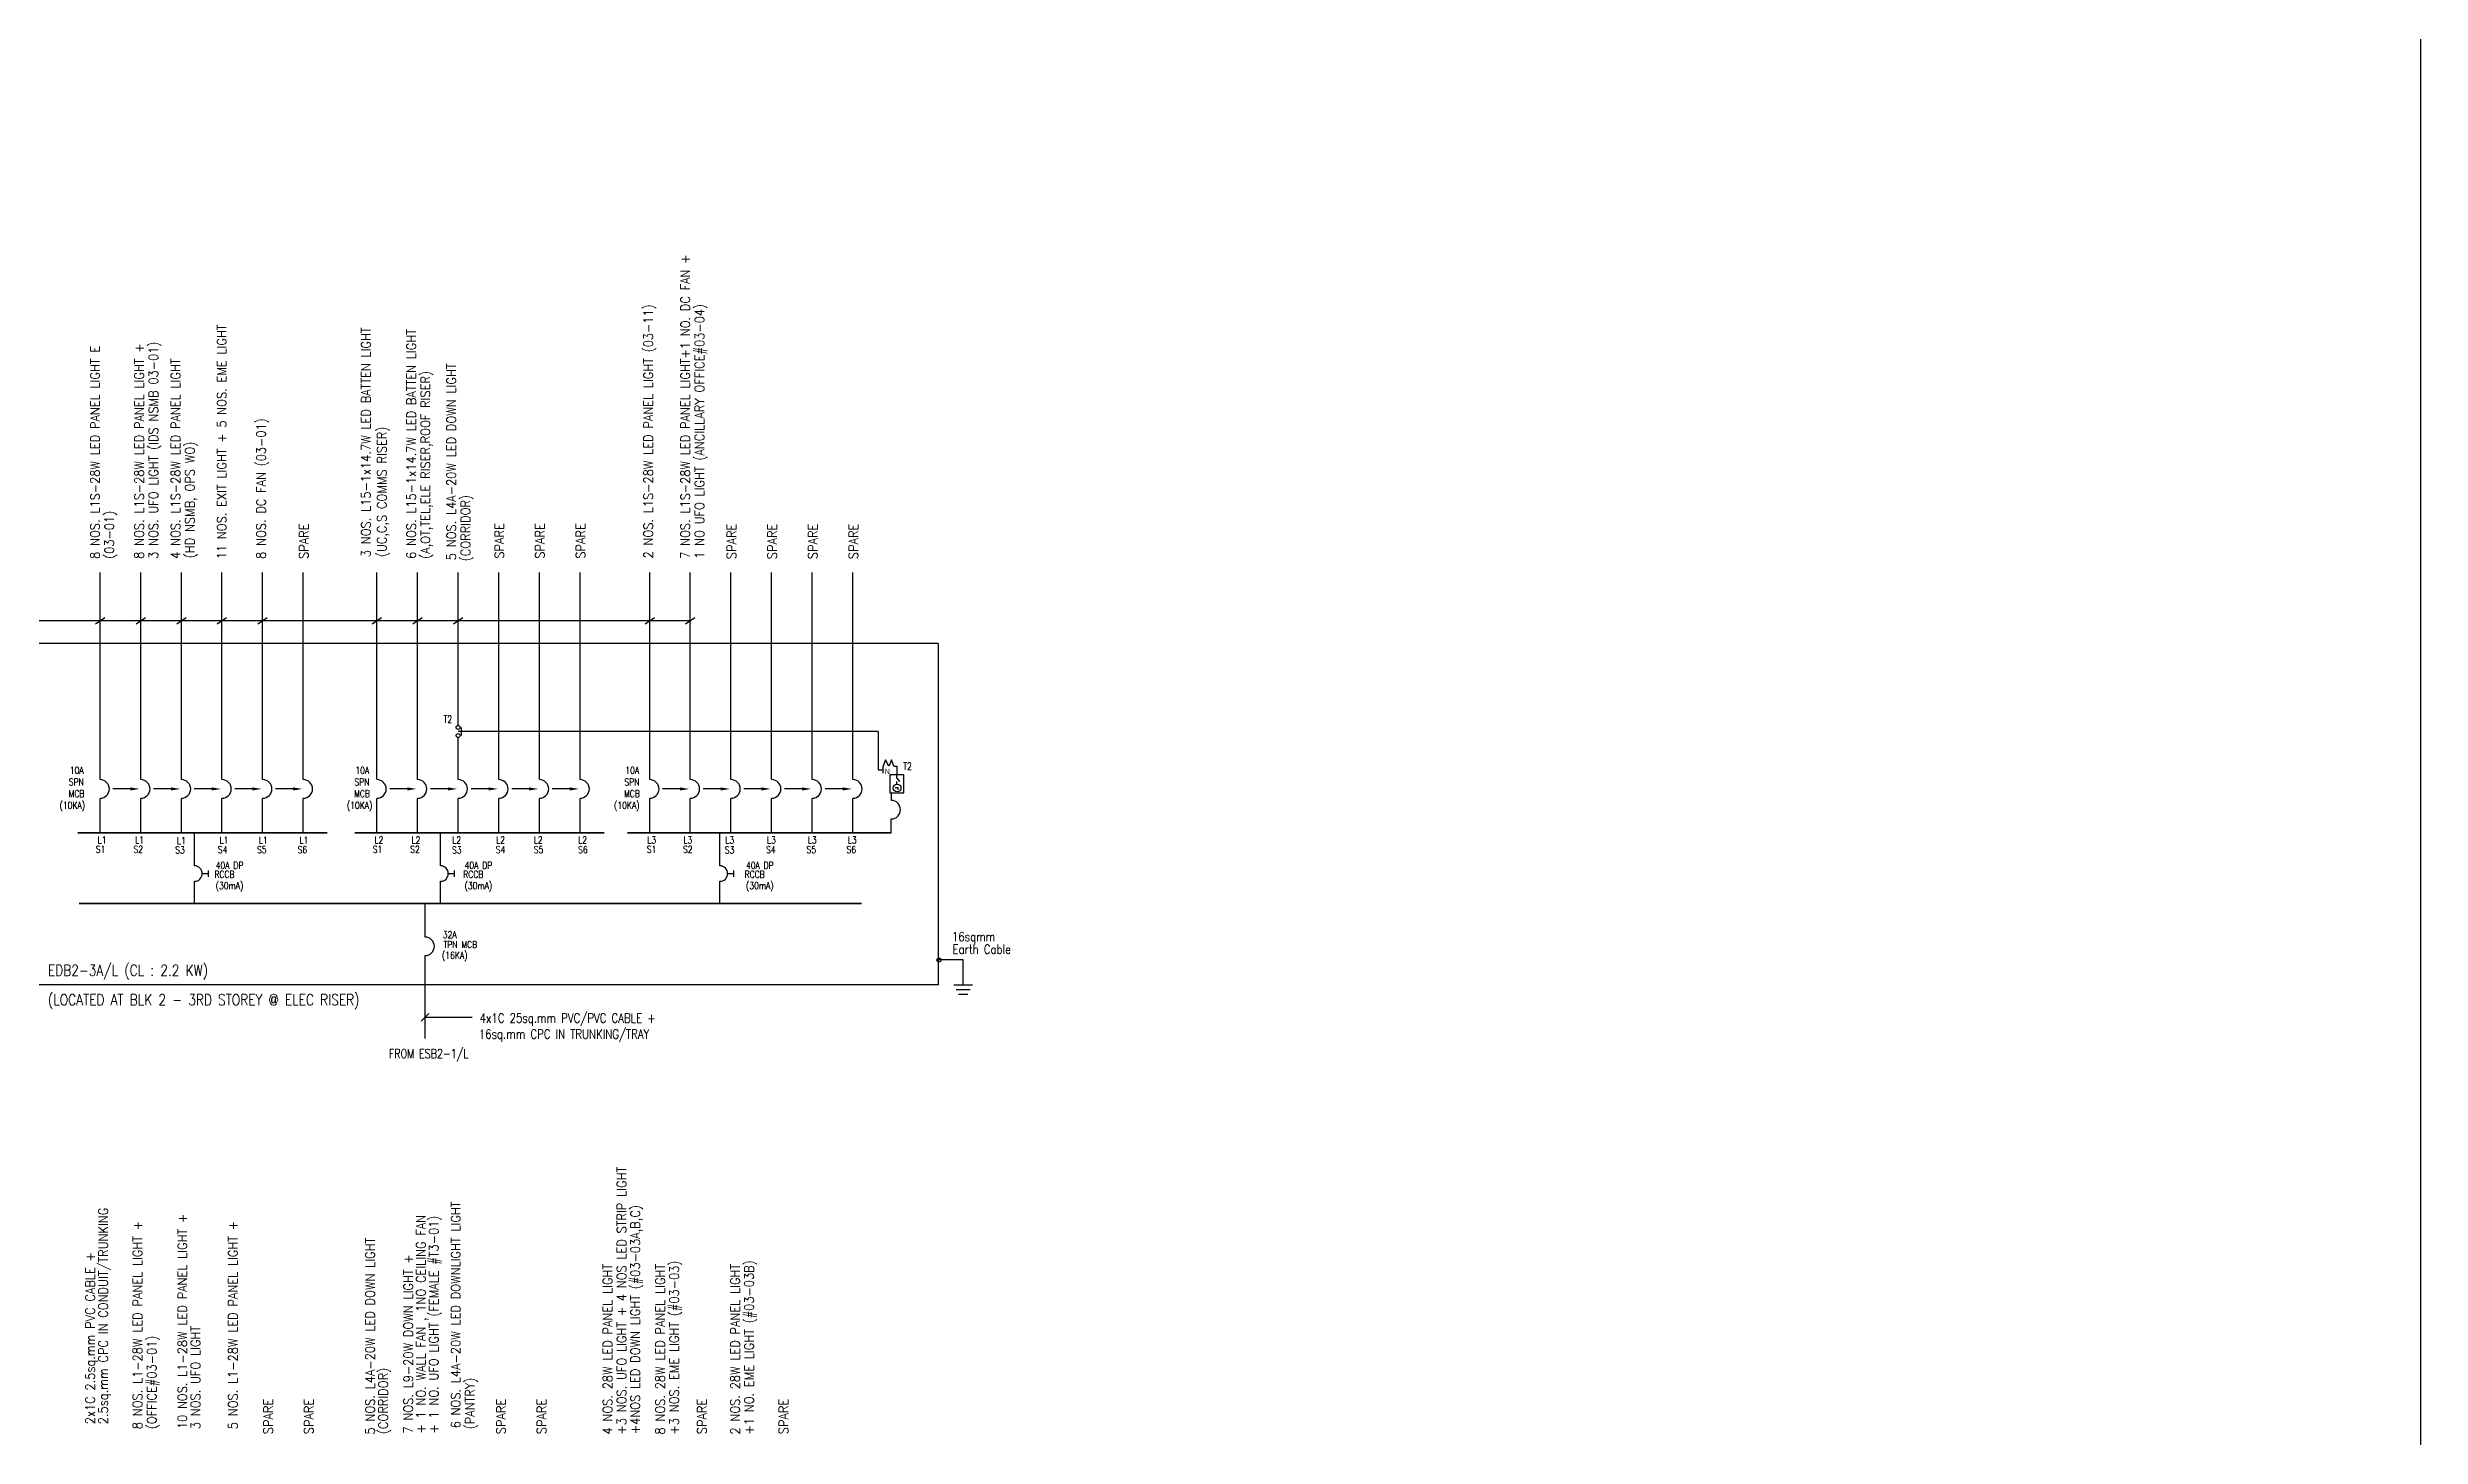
# Model space of a CAD drawing. Header units: millimetres. Extents: x 1219726 to 1461601, y 256790 to 556099.
# Drawn here: x 1362767 to 1439376, y 354973 to 399824 of the extents above; entities that cross this region are included whole.
import ezdxf
from ezdxf.enums import TextEntityAlignment as Align

# ---------------------------------------------------------------- set-up
doc = ezdxf.new("R2010")
doc.units = ezdxf.units.MM
doc.header["$LTSCALE"] = 0.01
doc.linetypes.add('DASHED', pattern=[19.05, 12.7, -6.35])
doc.linetypes.add('{ -E- }', pattern=[0])
doc.styles.add('100', font='romans.shx', dxfattribs={"width": 0.8, "height": 250})
doc.styles.add('A2', font='SIMPLEX.shx', dxfattribs={"width": 0.95, "height": 190})
doc.styles.add('PwNote', font='Romans.shx', dxfattribs={"width": 0.75, "bigfont": 'Special.shx'})
doc.styles.add('ROMANS', font='romans', dxfattribs={"width": 0.75})
doc.styles.add('SIMPLEX', font='simplex.shx', dxfattribs={"width": 0.65})
doc.dimstyles.get("Standard").update_dxf_attribs({"dimtxt": 0.18, "dimasz": 0.18, "dimexe": 0.18, "dimexo": 0.0625, "dimgap": 0.09, "dimtad": 0, "dimtih": 1, "dimtoh": 1, "dimdec": 4, "dimzin": 0, "dimdsep": 46, "dimtxsty": 'Standard', "dimcen": 0.09, "dimadec": 0, "dimazin": 0, "dimtfac": 1, "dimtdec": 4, "dimtofl": 0, "dimtmove": 0, "dimatfit": 3, "dimfxl": 1, "dimtolj": 1, "dimtzin": 0, "dimarcsym": 0})

# ---------------------------------------------------------------- blocks, each defined once
blk = doc.blocks.new('ELEC0338')
at = {"color": 7}
for p, q in [((160, 849), (160, 1039)), ((160, 849), (310, 649)), ((164, 498), (164, 646))]:
    blk.add_line(p, q, dxfattribs=at)
blk.add_lwpolyline([(566, 0), (566, 1039), (-250, 1039), (-250, 0)], close=True, dxfattribs=at)
blk.add_lwpolyline([(64, 311), (218, 311), (218, 168)], dxfattribs=at)
blk.add_circle((172, 277), 222, dxfattribs=at)
blk = doc.blocks.new('CLOSEDFILLED')
at = {"color": 0}
blk.add_solid([(-1, 0), (0, 0), (-1, 0)], dxfattribs=at)

msp = doc.modelspace()

# ---------------------------------------------------------------- linework, layer by layer
at = {"linetype": '{ -E- }'}
for p, q in [((1364466, 376183, 0), (1364466, 382875)), ((1365778, 376183, 0), (1365778, 382875)), ((1367090, 376183, 0), (1367090, 382875)), ((1368401, 376183, 0), (1368401, 382875)), ((1369713, 376183, 0), (1369713, 382875)), ((1373402, 376183, 0), (1373402, 382875)), ((1374714, 376183, 0), (1374714, 382875)), ((1376025, 377933, 0), (1376025, 382875)), ((1382209, 376183, 0), (1382209, 382875)), ((1383520, 376183, 0), (1383520, 382875)), ((1376025, 376183, 0), (1376025, 377542, 0)), ((1374957, 371102, 0), (1374957, 371595, 0)), ((1374957, 367826, 0), (1374957, 370502, 0)), ((1392326, 370360), (1391547, 370360))]:
    msp.add_line(p, q, dxfattribs=at)
at = {"linetype": 'DASHED', "ltscale": 10}
for p, q in [((1371024, 376183, 0), (1371024, 382875)), ((1377337, 376183, 0), (1377337, 382875)), ((1378648, 376183, 0), (1378648, 382875)), ((1379960, 376183, 0), (1379960, 382875)), ((1384832, 376183, 0), (1384832, 382875)), ((1386143, 376183, 0), (1386143, 382875)), ((1387455, 376183, 0), (1387455, 382875)), ((1388767, 376183, 0), (1388767, 382875))]:
    msp.add_line(p, q, dxfattribs=at)
for p, q in [((1364315, 381211), (1364617, 381420)), ((1365627, 381211), (1365929, 381420)), ((1366939, 381211), (1367240, 381420)), ((1368250, 381211, 0), (1368552, 381420, 0)), ((1369562, 381211), (1369864, 381420)), ((1373251, 381211), (1373553, 381420)), ((1374563, 381211), (1374864, 381420)), ((1375874, 381211, 0), (1376176, 381420, 0)), ((1382058, 381211), (1382359, 381420)), ((1383369, 381211), (1383671, 381420)), ((1376025, 377803, 0), (1376025, 377804, 0)), ((1376138, 377607, 0), (1376138, 377869, 0)), ((1364466, 374464, 0), (1364466, 375571, 0)), ((1365447, 375883, 0), (1364882, 375883, 0)), ((1365778, 374464, 0), (1365778, 375571, 0)), ((1366758, 375883, 0), (1366194, 375883, 0)), ((1367090, 374464, 0), (1367090, 375571, 0)), ((1368070, 375883, 0), (1367505, 375883, 0)), ((1368401, 374464, 0), (1368401, 375571, 0)), ((1369382, 375883, 0), (1368817, 375883, 0)), ((1369713, 374464, 0), (1369713, 375571, 0)), ((1370693, 375883, 0), (1370129, 375883, 0)), ((1371024, 374464, 0), (1371024, 375571, 0)), ((1373402, 374464, 0), (1373402, 375571, 0)), ((1374382, 375883, 0), (1373818, 375883, 0)), ((1374714, 374464, 0), (1374714, 375571, 0)), ((1375694, 375883, 0), (1375129, 375883, 0)), ((1376025, 374464, 0), (1376025, 375571, 0)), ((1377006, 375883, 0), (1376441, 375883, 0)), ((1377337, 374464, 0), (1377337, 375571, 0)), ((1378317, 375883, 0), (1377753, 375883, 0)), ((1378648, 374464, 0), (1378648, 375571, 0)), ((1379629, 375883, 0), (1379064, 375883, 0)), ((1379960, 374464, 0), (1379960, 375571, 0)), ((1382209, 374464, 0), (1382209, 375571, 0)), ((1383189, 375883, 0), (1382624, 375883, 0)), ((1383520, 374464, 0), (1383520, 375571, 0)), ((1384501, 375883, 0), (1383936, 375883, 0)), ((1384832, 374464, 0), (1384832, 375571, 0)), ((1385812, 375883, 0), (1385248, 375883, 0)), ((1386143, 374464, 0), (1386143, 375571, 0)), ((1387124, 375883, 0), (1386559, 375883, 0)), ((1387455, 374464, 0), (1387455, 375571, 0)), ((1388436, 375883, 0), (1387871, 375883, 0)), ((1388767, 374464, 0), (1388767, 375571, 0)), ((1367514, 373400, 0), (1367514, 374464, 0)), ((1375457, 373400, 0), (1375457, 374464, 0)), ((1384475, 373400, 0), (1384475, 374464, 0)), ((1367764, 373150, 0), (1367964, 373150, 0)), ((1367964, 373050, 0), (1367964, 373250, 0)), ((1375707, 373150, 0), (1375907, 373150, 0)), ((1375907, 373050, 0), (1375907, 373250, 0)), ((1384725, 373150, 0), (1384925, 373150, 0)), ((1384925, 373050, 0), (1384925, 373250, 0)), ((1367514, 372183, 0), (1367514, 372900, 0)), ((1375457, 372183, 0), (1375457, 372900, 0)), ((1384475, 372183, 0), (1384475, 372900, 0)), ((1374957, 371102, 0), (1374957, 372183, 0)), ((1392326, 369553), (1392326, 370360)), ((1392026, 369553), (1392626, 369553)), ((1392101, 369403), (1392551, 369403)), ((1374832, 368383, 0), (1375082, 368633, 0)), ((1376476, 368508, 0), (1374957, 368508, 0)), ((1392176, 369253), (1392476, 369253))]:
    msp.add_line(p, q)
at = {"linetype": '{ -E- }', "ltscale": 1.5}
for p, q in [((1391524, 380574), (1362483, 380574)), ((1391524, 380574), (1391524, 369560)), ((1391524, 369560), (1362483, 369560))]:
    msp.add_line(p, q, dxfattribs=at)
at = {"color": 7}
for p, q in [((1389582, 377738, 0), (1389582, 376500, 0)), ((1389582, 376500, 0), (1389743, 376500, 0)), ((1390085, 376623, 0), (1390191, 376623, 0)), ((1390191, 376623, 0), (1390191, 376342, 0)), ((1390012, 375510, 0), (1390012, 375761, 0)), ((1390005, 374464, 0), (1390005, 374913, 0))]:
    msp.add_line(p, q, dxfattribs=at)
at = {"color": 2}
msp.add_lwpolyline([(1219726, 444675), (1439376, 444675), (1439376, 256790), (1219726, 256790)], close=True, dxfattribs=at)
at = {"linetype": '{ -E- }'}
msp.add_lwpolyline([(1383520, 381315), (1362176, 381315), (1362176, 382993)], dxfattribs=at)
at = {"linetype": '{ -E- }', "elevation": 0}
msp.add_lwpolyline([(1389582, 377738), (1376025, 377738)], dxfattribs=at)
at = {"color": 7, "elevation": 0}
msp.add_lwpolyline([(1390085, 376623), (1390012, 376823), (1389930, 376623), (1389826, 376823), (1389750, 376623)], dxfattribs=at)
at = {"const_width": 50, "elevation": 0}
for points in [[(1363745, 374464), (1371801, 374464)], [(1372681, 374464), (1380744, 374464)], [(1381487, 374464), (1390005, 374464)], [(1389051, 372183), (1363780, 372183)]]:
    msp.add_lwpolyline(points, dxfattribs=at)
for centre, radius in [((1376025, 377869, 0), 64.6), ((1376025, 377607, 0), 64.6), ((1391547, 370360), 63.8)]:
    msp.add_circle(centre, radius)
for centre, radius in [((1364466, 375883, 0), 300), ((1365778, 375883, 0), 300), ((1367090, 375883, 0), 300), ((1368401, 375883, 0), 300), ((1369713, 375883, 0), 300), ((1371024, 375883, 0), 300), ((1373402, 375883, 0), 300), ((1374714, 375883, 0), 300), ((1376025, 375883, 0), 300), ((1377337, 375883, 0), 300), ((1378648, 375883, 0), 300), ((1379960, 375883, 0), 300), ((1382209, 375883, 0), 300), ((1383520, 375883, 0), 300), ((1384832, 375883, 0), 300), ((1386143, 375883, 0), 300), ((1387455, 375883, 0), 300), ((1388767, 375883, 0), 300), ((1367514, 373150, 0), 250), ((1375457, 373150, 0), 250), ((1384475, 373150, 0), 250), ((1374957, 370802, 0), 300)]:
    msp.add_arc(centre, radius, 270, 90)
at = {"color": 7}
msp.add_arc((1390005, 375213, 0), 300, 270, 90, dxfattribs=at)
for points in [[(1365447, 375933, 0), (1365747, 375883, 0), (1365447, 375833, 0)], [(1366758, 375933, 0), (1367058, 375883, 0), (1366758, 375833, 0)], [(1368070, 375933, 0), (1368370, 375883, 0), (1368070, 375833, 0)], [(1369382, 375933, 0), (1369682, 375883, 0), (1369382, 375833, 0)], [(1370693, 375933, 0), (1370993, 375883, 0), (1370693, 375833, 0)], [(1374382, 375933, 0), (1374682, 375883, 0), (1374382, 375833, 0)], [(1375694, 375933, 0), (1375994, 375883, 0), (1375694, 375833, 0)], [(1377006, 375933, 0), (1377306, 375883, 0), (1377006, 375833, 0)], [(1378317, 375933, 0), (1378617, 375883, 0), (1378317, 375833, 0)], [(1379629, 375933, 0), (1379929, 375883, 0), (1379629, 375833, 0)], [(1383189, 375933, 0), (1383489, 375883, 0), (1383189, 375833, 0)], [(1384501, 375933, 0), (1384801, 375883, 0), (1384501, 375833, 0)], [(1385812, 375933, 0), (1386112, 375883, 0), (1385812, 375833, 0)], [(1387124, 375933, 0), (1387424, 375883, 0), (1387124, 375833, 0)], [(1388436, 375933, 0), (1388736, 375883, 0), (1388436, 375833, 0)]]:
    msp.add_solid(points)

# ---------------------------------------------------------------- block references
at = {"color": 7, "xscale": 0.5608740235074736, "yscale": 0.5608740235074736, "zscale": 0.5608740235074736}
msp.add_blockref('ELEC0338', (1390100, 375759, 0), dxfattribs=at)

# ---------------------------------------------------------------- texts
at = {"ltscale": 1.5, "style": 'A2', "width": 0.9}
for s, p in [('7 NOS. L1S-28W LED PANEL LIGHT+1 NO. DC FAN +', (1383506, 383313)), ('2 NOS. L1S-28W LED PANEL LIGHT (03-11)', (1382313, 383326)), ('1 NO UFO LIGHT (ANCILLARY OFFICE#03-04) ', (1383967, 383313)), ('3 NOS. L15-1x14.7W LED BATTEN LIGHT', (1373198, 383368)), ('6 NOS. L15-1x14.7W LED BATTEN LIGHT', (1374662, 383312)), ('8 NOS. L1S-28W LED PANEL LIGHT E ', (1364452, 383313)), ('8 NOS. L1S-28W LED PANEL LIGHT +', (1365877, 383313)), ('3 NOS. UFO LIGHT (IDS NSMB 03-01) ', (1366338, 383313)), ('4 NOS. L1S-28W LED PANEL LIGHT', (1367052, 383313)), ('(A,OT,TEL,ELE RISER,ROOF RISER)', (1375116, 383312)), ('5 NOS. L4A-20W LED DOWN LIGHT', (1375952, 383269)), ('8 NOS. DC FAN (03-01)', (1369812, 383313)), ('(HD NSMB, OPS WO) ', (1367513, 383333)), ('(UC,C,S COMMS RISER)', (1373711, 383368)), ('(03-01) ', (1364913, 383313)), (' (CORRIDOR) ', (1376412, 383048)), ('2.5sq.mm CPC IN CONDUIT/TRUNKING', (1364714, 355371)), ('8 NOS. L1-28W LED PANEL LIGHT +', (1365824, 355212)), ('10 NOS. L1-28W LED PANEL LIGHT +', (1367271, 355212)), ('5 NOS. L1-28W LED PANEL LIGHT +', (1368905, 355212)), ('2x1C 2.5sq.mm PVC CABLE +', (1364295, 355371)), ('3 NOS. UFO LIGHT', (1367695, 355212)), ('(OFFICE#03-01) ', (1366285, 355212))]:
    msp.add_text(s, height=300, rotation=90, dxfattribs=at).set_placement(p)
for s, rotation, style, width, p in [('11 NOS. EXIT LIGHT + 5 NOS. EME LIGHT', 90, 'A2', 0.9, (1368541, 383300)), ('SPARE', 90, 'A2', 0.9, (1371192, 383309)), ('SPARE', 90, 'A2', 0.9, (1377504, 383316)), ('SPARE', 90, 'A2', 0.9, (1378816, 383316)), ('SPARE', 90, 'A2', 0.9, (1380128, 383316)), ('SPARE', 90, 'A2', 0.9, (1384999, 383303)), ('SPARE', 90, 'A2', 0.9, (1386311, 383303)), ('SPARE', 90, 'A2', 0.9, (1387623, 383303)), ('SPARE', 90, 'A2', 0.9, (1388934, 383303)), ('4x1C 25sq.mm PVC/PVC CABLE +', 360, 'PwNote', 0.8, (1376718, 368335, 0)), ('16sq.mm CPC IN TRUNKING/TRAY', 360, 'PwNote', 0.8, (1376692, 367819, 0)), ('+3 NOS. UFO LIGHT + 4 NOS LED STRIP LIGHT ', 90, 'A2', 0.9, (1381452, 355040)), ('6 NOS. L4A-20W LED DOWNLIGHT LIGHT', 90, 'A2', 0.9, (1376095, 355238)), ('+4NOS LED DOWN LIGHT (#03-03A,B,C) ', 90, 'A2', 0.9, (1381891, 355050)), ('+ 1 NO. WALL FAN , 1NO CEILING FAN', 90, 'A2', 0.9, (1374972, 355070)), ('+ 1 NO. UFO LIGHT (FEMALE #T3-01)', 90, 'A2', 0.9, (1375386, 355070)), ('5 NOS. L4A-20W LED DOWN LIGHT', 90, 'A2', 0.9, (1373330, 355040)), ('7 NOS. L9-20W DOWN LIGHT +', 90, 'A2', 0.9, (1374564, 355070)), ('4 NOS. 28W LED PANEL LIGHT ', 90, 'A2', 0.9, (1381000, 355040)), ('8 NOS. 28W LED PANEL LIGHT  ', 90, 'A2', 0.9, (1382697, 355040)), ('+3 NOS. EME LIGHT (#03-03)', 90, 'A2', 0.9, (1383149, 355040)), ('2 NOS. 28W LED PANEL LIGHT  ', 90, 'A2', 0.9, (1385116, 355040)), ('+1 NO. EME LIGHT (#03-03B)', 90, 'A2', 0.9, (1385567, 355040)), ('(CORRIDOR) ', 90, 'A2', 0.9, (1373755, 355051)), ('(PANTRY) ', 90, 'A2', 0.9, (1376556, 355205)), ('SPARE', 90, 'A2', 0.9, (1370042, 355047)), ('SPARE', 90, 'A2', 0.9, (1371353, 355047)), ('SPARE', 90, 'A2', 0.9, (1377558, 355047)), ('SPARE', 90, 'A2', 0.9, (1378870, 355047)), ('SPARE', 90, 'A2', 0.9, (1384045, 355047)), ('SPARE', 90, 'A2', 0.9, (1386677, 355047))]:
    msp.add_text(s, height=300, rotation=rotation, dxfattribs=dict(style=style, width=width)).set_placement(p)
for s, height, style, width, p in [('T2', 240, 'SIMPLEX', 0.75, (1375551, 378012, 0)), ('SPN', 225, '100', 0.8, (1363457, 375993, 0)), ('10A', 225, '100', 0.8, (1363489, 376368, 0)), ('SPN', 225, '100', 0.8, (1372675, 375993, 0)), ('10A', 225, '100', 0.8, (1372707, 376368, 0)), ('SPN', 225, '100', 0.8, (1381389, 375993, 0)), ('10A', 225, '100', 0.8, (1381421, 376368, 0)), ('T2', 240, 'SIMPLEX', 0.75, (1390392, 376497, 0)), ('(10KA)', 225, '100', 0.8, (1363158, 375245, 0)), ('MCB', 225, '100', 0.8, (1363448, 375618, 0)), ('(10KA)', 225, '100', 0.8, (1372431, 375245, 0)), ('MCB', 225, '100', 0.8, (1372667, 375618, 0)), ('(10KA)', 225, '100', 0.8, (1381057, 375245, 0)), ('MCB', 225, '100', 0.8, (1381381, 375618, 0)), ('S1', 225, '100', 0.8, (1364331, 373818, 0)), ('L1', 225, '100', 0.8, (1364388, 374124, 0)), ('S2', 225, '100', 0.8, (1365542, 373818, 0)), ('L1', 225, '100', 0.8, (1365598, 374124, 0)), ('S3', 225, '100', 0.8, (1366892, 373794, 0)), ('L1', 225, '100', 0.8, (1366948, 374099, 0)), ('S4', 225, '100', 0.8, (1368268, 373810, 0)), ('L1', 225, '100', 0.8, (1368324, 374116, 0)), ('S5', 225, '100', 0.8, (1369530, 373810, 0)), ('L1', 225, '100', 0.8, (1369587, 374116, 0)), ('S6', 225, '100', 0.8, (1370844, 373810, 0)), ('L1', 225, '100', 0.8, (1370901, 374116, 0)), ('S1', 225, '100', 0.8, (1373267, 373818, 0)), ('L2', 225, '100', 0.8, (1373323, 374124, 0)), ('S2', 225, '100', 0.8, (1374477, 373818, 0)), ('L2', 225, '100', 0.8, (1374520, 374124, 0)), ('S3', 225, '100', 0.8, (1375828, 373794, 0)), ('L2', 225, '100', 0.8, (1375832, 374124, 0)), ('S4', 225, '100', 0.8, (1377240, 373810, 0)), ('L2', 225, '100', 0.8, (1377250, 374124, 0)), ('S5', 225, '100', 0.8, (1378466, 373810, 0)), ('L2', 225, '100', 0.8, (1378466, 374124, 0)), ('S6', 225, '100', 0.8, (1379898, 373810, 0)), ('L2', 225, '100', 0.8, (1379898, 374124, 0)), ('S1', 225, '100', 0.8, (1382116, 373818, 0)), ('L3', 225, '100', 0.8, (1382130, 374124, 0)), ('S2', 225, '100', 0.8, (1383284, 373818, 0)), ('L3', 225, '100', 0.8, (1383296, 374124, 0)), ('S3', 225, '100', 0.8, (1384634, 373794, 0)), ('L3', 225, '100', 0.8, (1384648, 374124, 0)), ('S4', 225, '100', 0.8, (1385965, 373810, 0)), ('L3', 225, '100', 0.8, (1385996, 374124, 0)), ('S5', 225, '100', 0.8, (1387273, 373810, 0)), ('L3', 225, '100', 0.8, (1387312, 374124, 0)), ('S6', 225, '100', 0.8, (1388565, 373810, 0)), ('L3', 225, '100', 0.8, (1388604, 374124, 0)), ('FROM ESB2-1/L', 300, 'PwNote', 0.75, (1373789, 367186, 0))]:
    msp.add_text(s, height=height, dxfattribs=dict(style=style, width=width)).set_placement(p)
msp.add_text('N', height=166).set_placement((1389794, 376369, 0))
at = {"width": 0.8}
for s, height, style, p in [('RCCB', 225, '100', (1368480, 373126, 0)), ('40A DP ', 225, '100', (1368707, 373417, 0)), ('RCCB', 225, '100', (1376514, 373126, 0)), ('40A DP ', 225, '100', (1376742, 373417, 0)), ('RCCB', 225, '100', (1385597, 373126, 0)), ('40A DP ', 225, '100', (1385825, 373417, 0)), ('(30mA)', 225, '100', (1368645, 372748, 0)), ('(30mA)', 225, '100', (1376679, 372748, 0)), ('(30mA)', 225, '100', (1385763, 372748, 0)), ('32A ', 225, '100', (1375816, 371182, 0)), ('TPN MCB', 225, '100', (1376095, 370860, 0)), ('16sqmm ', 300, 'ROMANS', (1392747, 371063)), ('Earth Cable', 300, 'ROMANS', (1392927, 370705)), ('(16KA)', 225, '100', (1375916, 370496, 0))]:
    msp.add_text(s, height=height, dxfattribs=dict(at, style=style)).set_placement(p, align=Align.MIDDLE)
at = {"ltscale": 1.5, "style": 'PwNote', "width": 0.8}
for s, p in [('EDB2-3A/L (CL : 2.2 KW)', (1362781, 369847)), ('(LOCATED AT BLK 2 - 3RD STOREY @ ELEC RISER)', (1362781, 368896))]:
    msp.add_text(s, height=360, dxfattribs=at).set_placement(p)

# ---------------------------------------------------------------- leaders
at = {"color": 7}
msp.add_leader([(1389750, 376387), (1389750, 376623)], dimstyle='Standard', override={"dimgap": 1, "dimtad": 0, "dimclrd": 7, "dimldrblk": 'CLOSEDFILLED'}, dxfattribs=at)

doc.saveas('drawing.dxf')
